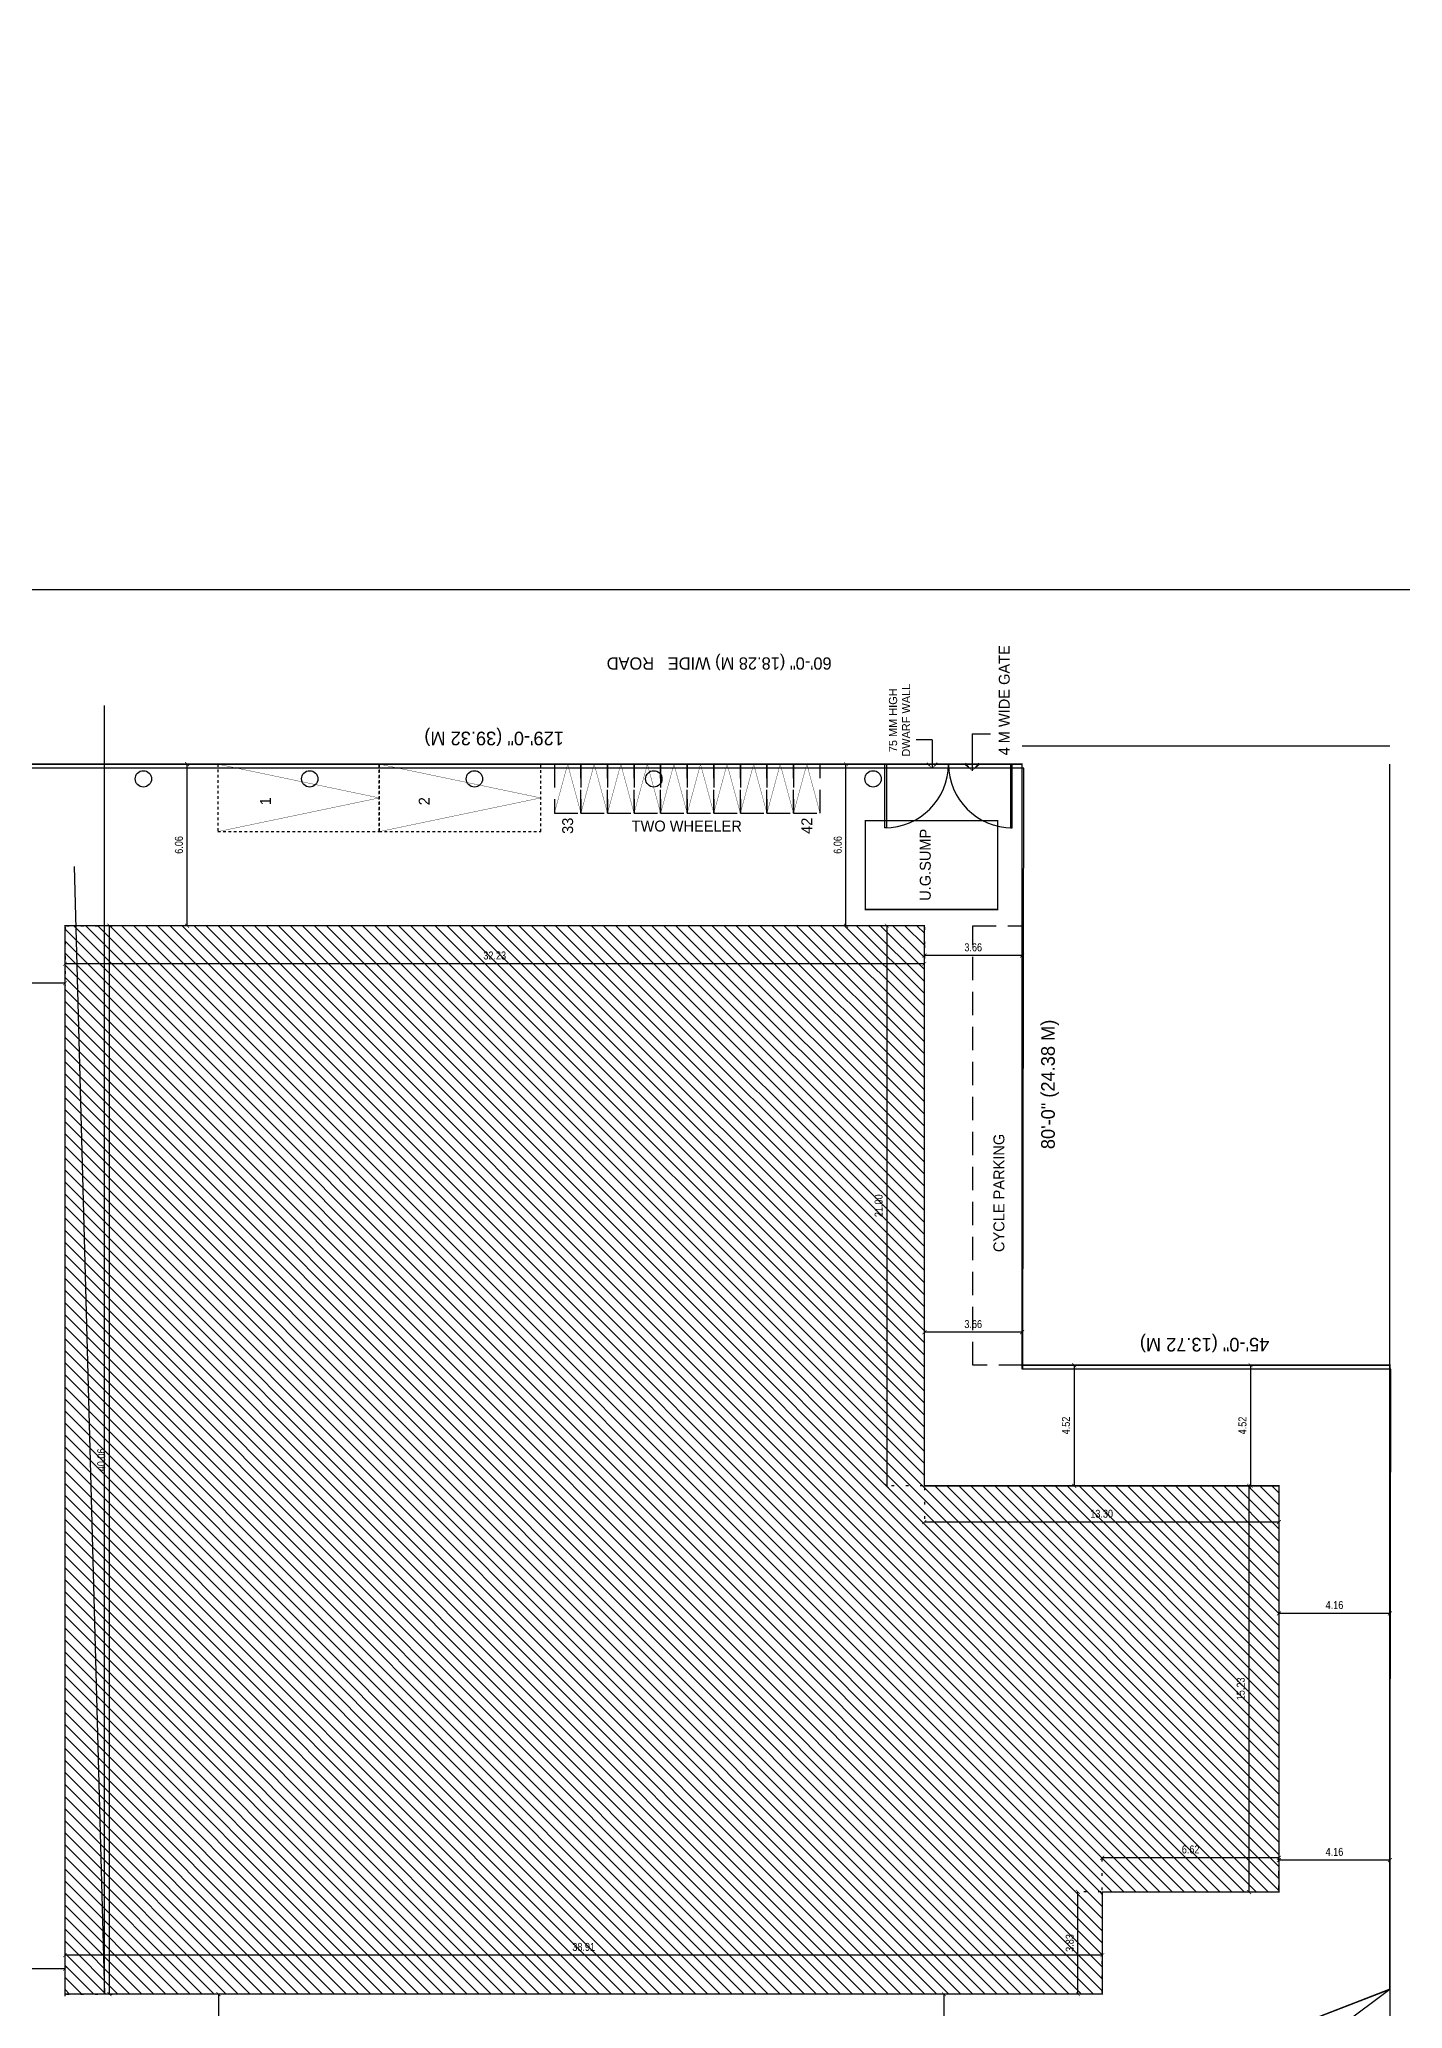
# Model space of a CAD drawing. Header units: metres. Extents: x 1422408 to 2267498, y 3894 to 80428.
# Drawn here: x 2266906.2 to 2266957.3, y 4147.6 to 4221.5 of the extents above; entities that cross this region are included whole.
import ezdxf

# ---------------------------------------------------------------- set-up
doc = ezdxf.new("R2010")
doc.units = ezdxf.units.M
doc.header["$LTSCALE"] = 3.5
doc.header["$MEASUREMENT"] = 0
for name, pattern in [('DASHED2', [0.375, 0.25, -0.125]), ('DOT2', [0.125, 0, -0.125]), ('HIDDEN', [0.375, 0.25, -0.125])]:
    doc.linetypes.add(name, pattern=pattern)
doc.layers.get('0').update_dxf_attribs({"linetype": 'CONTINUOUS'})
doc.layers.get('DEFPOINTS').update_dxf_attribs({"linetype": 'CONTINUOUS'})
for name, color, linetype in [('A-DIM-ED', 30, 'CONTINUOUS'), ('CAR', 8, 'DASHED2'), ('DIM', 41, 'CONTINUOUS'), ('ED', 30, 'CONTINUOUS'), ('FURN', 35, 'CONTINUOUS'), ('FURNITURE', 7, 'CONTINUOUS'), ('HAT', 15, 'CONTINUOUS'), ('ID', 3, 'CONTINUOUS'), ('ROAD', 83, 'CONTINUOUS'), ('ROOM TEXT SCH', 7, 'CONTINUOUS'), ('TEXT', 4, 'CONTINUOUS'), ('TITLE', 7, 'CONTINUOUS'), ('WALL', 125, 'CONTINUOUS')]:
    doc.layers.add(name, color=color, linetype=linetype)
doc.styles.add('ID', font='GOTHIC.TTF', dxfattribs={"width": 0.85})
doc.styles.add('UATEXT', font='GOTHIC.TTF')
doc.styles.add('USA TEXT', font='GOTHIC.TTF')
doc.dimstyles.new('1-100-ED', dxfattribs={"dimtxt": 350, "dimasz": 100, "dimexe": 0.18, "dimexo": 0.0625, "dimgap": 25, "dimtad": 1, "dimdec": 0, "dimzin": 0, "dimdsep": 46, "dimtxsty": 'USA TEXT', "dimblk": 'ARCHTICK', "dimcen": 0.1, "dimclrd": 252, "dimclre": 9, "dimclrt": 3, "dimadec": 0, "dimazin": 0, "dimtfac": 1, "dimtdec": 0, "dimtofl": 0, "dimtmove": 2, "dimatfit": 3, "dimldrblk": 'ARCHTICK', "dimfxl": 0.18, "dimtolj": 1, "dimtzin": 0, "dimarcsym": 0})
doc.dimstyles.new('1-100-ID', dxfattribs={"dimtxt": 0.3, "dimasz": 0.15, "dimexe": 0.1, "dimexo": 0.06, "dimgap": 0.15, "dimtad": 1, "dimzin": 3, "dimdsep": 46, "dimtxsty": 'ID', "dimblk": 'ARCHTICK', "dimcen": 0, "dimclrd": 252, "dimclre": 252, "dimclrt": 3, "dimadec": 0, "dimazin": 0, "dimtfac": 1, "dimtix": 1, "dimtmove": 2, "dimatfit": 3, "dimldrblk": 'OPEN90', "dimfxl": 0, "dimtolj": 1, "dimtzin": 0, "dimarcsym": 0})

# ---------------------------------------------------------------- blocks, each defined once
blk = doc.blocks.new('_ArchTick')
at = {"color": 0, "linetype": 'ByBlock', "const_width": 0.15}
blk.add_lwpolyline([(-0.5, -0.5), (0.5, 0.5)], dxfattribs=at)
blk = doc.blocks.new('*D474')
at = {"layer": 'DEFPOINTS', "color": 0, "ltscale": 6, "transparency": 16777216}
for p in [(2266942.813, 4148.187), (2266940.127, 4143.152), (2266942.213, 4143.152)]:
    blk.add_point(p, dxfattribs=at)
at = {"layer": 'ID', "color": 252, "linetype": 'DOT2', "lineweight": -2, "ltscale": 6, "transparency": 16777216}
for p, q in [((2266942.753, 4148.187), (2266940.027, 4148.187)), ((2266942.153, 4143.152), (2266940.027, 4143.152))]:
    blk.add_line(p, q, dxfattribs=at)
at = {"layer": 'ID', "color": 252, "lineweight": -2, "ltscale": 6, "transparency": 16777216}
blk.add_line((2266940.127, 4148.187), (2266940.127, 4143.152), dxfattribs=at)
at = {"layer": 'ID', "color": 252, "lineweight": -2, "ltscale": 6, "transparency": 16777216, "xscale": 0.15, "yscale": 0.15, "zscale": 0.15}
for p, rotation in [((2266940.127, 4148.187), 90), ((2266940.127, 4143.152), 270)]:
    blk.add_blockref('_ArchTick', p, dxfattribs=dict(at, rotation=rotation))
at = {"layer": 'ID', "color": 3, "ltscale": 6, "transparency": 16777216, "insert": (2266939.819, 4145.669), "char_height": 0.3, "attachment_point": 5, "rotation": 90, "style": 'ID'}
blk.add_mtext('\\A1;5.03', dxfattribs=at)
blk = doc.blocks.new('_Open90')
at = {"color": 0, "linetype": 'ByBlock', "lineweight": -2}
for p, q in [((0, 0), (-1, 0)), ((-0.5, 0.5), (0, 0)), ((0, 0), (-0.5, -0.5))]:
    blk.add_line(p, q, dxfattribs=at)
blk = doc.blocks.new('*D571')
at = {"layer": 'DEFPOINTS', "color": 0, "ltscale": 6, "transparency": 16777216}
for p in [(2266914.996, 4148.187), (2266912.91, 4143.152), (2266914.996, 4143.152)]:
    blk.add_point(p, dxfattribs=at)
at = {"layer": 'ID', "color": 252, "linetype": 'DOT2', "lineweight": -2, "ltscale": 6, "transparency": 16777216}
for p, q in [((2266914.936, 4148.187), (2266912.81, 4148.187)), ((2266914.936, 4143.152), (2266912.81, 4143.152))]:
    blk.add_line(p, q, dxfattribs=at)
at = {"layer": 'ID', "color": 252, "lineweight": -2, "ltscale": 6, "transparency": 16777216}
blk.add_line((2266912.91, 4148.187), (2266912.91, 4143.152), dxfattribs=at)
at = {"layer": 'ID', "color": 252, "lineweight": -2, "ltscale": 6, "transparency": 16777216, "xscale": 0.15, "yscale": 0.15, "zscale": 0.15}
for p, rotation in [((2266912.91, 4148.187), 90), ((2266912.91, 4143.152), 270)]:
    blk.add_blockref('_ArchTick', p, dxfattribs=dict(at, rotation=rotation))
at = {"layer": 'ID', "color": 3, "ltscale": 6, "transparency": 16777216, "insert": (2266912.603, 4145.669), "char_height": 0.3, "attachment_point": 5, "rotation": 90, "style": 'ID'}
blk.add_mtext('\\A1;5.03', dxfattribs=at)
blk = doc.blocks.new('*D572')
at = {"layer": 'DEFPOINTS', "color": 0, "ltscale": 6, "transparency": 16777216}
for p in [(2266873.496, 4149.134), (2266907.161, 4148.048), (2266873.496, 4144.473)]:
    blk.add_point(p, dxfattribs=at)
at = {"layer": 'ID', "color": 252, "linetype": 'DOT2', "lineweight": -2, "ltscale": 6, "transparency": 16777216}
for p, q in [((2266873.496, 4144.533), (2266873.496, 4149.234)), ((2266907.161, 4148.108), (2266907.161, 4149.234))]:
    blk.add_line(p, q, dxfattribs=at)
at = {"layer": 'ID', "color": 252, "lineweight": -2, "ltscale": 6, "transparency": 16777216}
blk.add_line((2266907.161, 4149.134), (2266873.496, 4149.134), dxfattribs=at)
at = {"layer": 'ID', "color": 252, "lineweight": -2, "ltscale": 6, "transparency": 16777216, "xscale": 0.15, "yscale": 0.15, "zscale": 0.15, "rotation": 180}
blk.add_blockref('_ArchTick', (2266873.496, 4149.134), dxfattribs=at)
at = {"layer": 'ID', "color": 252, "lineweight": -2, "ltscale": 6, "transparency": 16777216, "xscale": 0.15, "yscale": 0.15, "zscale": 0.15}
blk.add_blockref('_ArchTick', (2266907.161, 4149.134), dxfattribs=at)
at = {"layer": 'ID', "color": 3, "ltscale": 6, "transparency": 16777216, "insert": (2266890.329, 4149.441), "char_height": 0.3, "attachment_point": 5, "style": 'ID'}
blk.add_mtext('\\A1;33.66', dxfattribs=at)
blk = doc.blocks.new('*D573')
at = {"layer": 'DEFPOINTS', "color": 0, "transparency": 16777216}
for p in [(2266873.496, 4187.135), (2266907.161, 4187.135), (2266873.496, 4186.087)]:
    blk.add_point(p, dxfattribs=at)
at = {"layer": 'ED', "color": 252, "linetype": 'DOT2', "lineweight": -2, "transparency": 16777216}
for p, q in [((2266873.496, 4187.075), (2266873.496, 4185.987)), ((2266907.161, 4187.075), (2266907.161, 4185.987))]:
    blk.add_line(p, q, dxfattribs=at)
at = {"layer": 'ED', "color": 252, "lineweight": -2, "transparency": 16777216}
blk.add_line((2266907.161, 4186.087), (2266873.496, 4186.087), dxfattribs=at)
at = {"layer": 'ED', "color": 252, "lineweight": -2, "transparency": 16777216, "xscale": 0.15, "yscale": 0.15, "zscale": 0.15, "rotation": 180}
blk.add_blockref('_ArchTick', (2266873.496, 4186.087), dxfattribs=at)
at = {"layer": 'ED', "color": 252, "lineweight": -2, "transparency": 16777216, "xscale": 0.15, "yscale": 0.15, "zscale": 0.15}
blk.add_blockref('_ArchTick', (2266907.161, 4186.087), dxfattribs=at)
at = {"layer": 'ED', "color": 3, "transparency": 16777216, "insert": (2266890.329, 4186.395), "char_height": 0.3, "attachment_point": 5, "style": 'ID'}
blk.add_mtext('\\A1;33.66', dxfattribs=at)
blk = doc.blocks.new('*D574')
at = {"layer": 'DEFPOINTS', "color": 0, "transparency": 16777216}
for p in [(2266911.739, 4194.298), (2266912.889, 4194.298), (2266912.889, 4188.242)]:
    blk.add_point(p, dxfattribs=at)
at = {"layer": 'ED', "color": 252, "linetype": 'DOT2', "lineweight": -2, "transparency": 16777216}
for p, q in [((2266912.829, 4194.298), (2266911.639, 4194.298)), ((2266912.829, 4188.242), (2266911.639, 4188.242))]:
    blk.add_line(p, q, dxfattribs=at)
at = {"layer": 'ED', "color": 252, "lineweight": -2, "transparency": 16777216}
blk.add_line((2266911.739, 4188.242), (2266911.739, 4194.298), dxfattribs=at)
at = {"layer": 'ED', "color": 252, "lineweight": -2, "transparency": 16777216, "xscale": 0.15, "yscale": 0.15, "zscale": 0.15}
for p, rotation in [((2266911.739, 4194.298), 90), ((2266911.739, 4188.242), 270)]:
    blk.add_blockref('_ArchTick', p, dxfattribs=dict(at, rotation=rotation))
at = {"layer": 'ED', "color": 3, "transparency": 16777216, "insert": (2266911.432, 4191.27), "char_height": 0.3, "attachment_point": 5, "rotation": 90, "style": 'ID'}
blk.add_mtext('\\A1;6.06', dxfattribs=at)
blk = doc.blocks.new('*D575')
at = {"layer": 'DEFPOINTS', "color": 0, "transparency": 16777216}
for p in [(2266936.452, 4194.298), (2266937.359, 4194.298), (2266937.359, 4188.242)]:
    blk.add_point(p, dxfattribs=at)
at = {"layer": 'ED', "color": 252, "linetype": 'DOT2', "lineweight": -2, "transparency": 16777216}
for p, q in [((2266937.299, 4194.298), (2266936.352, 4194.298)), ((2266937.299, 4188.242), (2266936.352, 4188.242))]:
    blk.add_line(p, q, dxfattribs=at)
at = {"layer": 'ED', "color": 252, "lineweight": -2, "transparency": 16777216}
blk.add_line((2266936.452, 4188.242), (2266936.452, 4194.298), dxfattribs=at)
at = {"layer": 'ED', "color": 252, "lineweight": -2, "transparency": 16777216, "xscale": 0.15, "yscale": 0.15, "zscale": 0.15}
for p, rotation in [((2266936.452, 4194.298), 90), ((2266936.452, 4188.242), 270)]:
    blk.add_blockref('_ArchTick', p, dxfattribs=dict(at, rotation=rotation))
at = {"layer": 'ED', "color": 3, "transparency": 16777216, "insert": (2266936.144, 4191.27), "char_height": 0.3, "attachment_point": 5, "rotation": 90, "style": 'ID'}
blk.add_mtext('\\A1;6.06', dxfattribs=at)
blk = doc.blocks.new('*D576')
at = {"layer": 'DEFPOINTS', "color": 0, "transparency": 16777216}
for p in [(2266943.056, 4173.712), (2266939.391, 4172.997), (2266939.391, 4171.712)]:
    blk.add_point(p, dxfattribs=at)
at = {"layer": 'ED', "color": 252, "linetype": 'DOT2', "lineweight": -2, "transparency": 16777216}
for p, q in [((2266943.056, 4173.652), (2266943.056, 4172.897)), ((2266939.391, 4171.772), (2266939.391, 4173.097))]:
    blk.add_line(p, q, dxfattribs=at)
at = {"layer": 'ED', "color": 252, "lineweight": -2, "transparency": 16777216}
blk.add_line((2266943.056, 4172.997), (2266939.391, 4172.997), dxfattribs=at)
at = {"layer": 'ED', "color": 252, "lineweight": -2, "transparency": 16777216, "xscale": 0.15, "yscale": 0.15, "zscale": 0.15, "rotation": 180}
blk.add_blockref('_ArchTick', (2266939.391, 4172.997), dxfattribs=at)
at = {"layer": 'ED', "color": 252, "lineweight": -2, "transparency": 16777216, "xscale": 0.15, "yscale": 0.15, "zscale": 0.15}
blk.add_blockref('_ArchTick', (2266943.056, 4172.997), dxfattribs=at)
at = {"layer": 'ED', "color": 3, "transparency": 16777216, "insert": (2266941.224, 4173.304), "char_height": 0.3, "attachment_point": 5, "style": 'ID'}
blk.add_mtext('\\A1;3.66', dxfattribs=at)
blk = doc.blocks.new('*D577')
at = {"layer": 'DEFPOINTS', "color": 0, "transparency": 16777216}
for p in [(2266939.391, 4187.569), (2266939.391, 4187.122), (2266943.056, 4187.569)]:
    blk.add_point(p, dxfattribs=at)
at = {"layer": 'ED', "color": 252, "linetype": 'DOT2', "lineweight": -2, "transparency": 16777216}
for p, q in [((2266939.391, 4187.509), (2266939.391, 4187.022)), ((2266943.056, 4187.509), (2266943.056, 4187.022))]:
    blk.add_line(p, q, dxfattribs=at)
at = {"layer": 'ED', "color": 252, "lineweight": -2, "transparency": 16777216}
blk.add_line((2266943.056, 4187.122), (2266939.391, 4187.122), dxfattribs=at)
at = {"layer": 'ED', "color": 252, "lineweight": -2, "transparency": 16777216, "xscale": 0.15, "yscale": 0.15, "zscale": 0.15, "rotation": 180}
blk.add_blockref('_ArchTick', (2266939.391, 4187.122), dxfattribs=at)
at = {"layer": 'ED', "color": 252, "lineweight": -2, "transparency": 16777216, "xscale": 0.15, "yscale": 0.15, "zscale": 0.15}
blk.add_blockref('_ArchTick', (2266943.056, 4187.122), dxfattribs=at)
at = {"layer": 'ED', "color": 3, "transparency": 16777216, "insert": (2266941.224, 4187.43), "char_height": 0.3, "attachment_point": 5, "style": 'ID'}
blk.add_mtext('\\A1;3.66', dxfattribs=at)
blk = doc.blocks.new('*D578')
at = {"layer": 'DEFPOINTS', "color": 0, "transparency": 16777216}
for p in [(2266944.323, 4171.765), (2266944.323, 4167.242), (2266945.013, 4167.242)]:
    blk.add_point(p, dxfattribs=at)
at = {"layer": 'ED', "color": 252, "linetype": 'DOT2', "lineweight": -2, "transparency": 16777216}
for p, q in [((2266944.383, 4171.765), (2266945.113, 4171.765)), ((2266944.383, 4167.242), (2266945.113, 4167.242))]:
    blk.add_line(p, q, dxfattribs=at)
at = {"layer": 'ED', "color": 252, "lineweight": -2, "transparency": 16777216}
blk.add_line((2266945.013, 4171.765), (2266945.013, 4167.242), dxfattribs=at)
at = {"layer": 'ED', "color": 252, "lineweight": -2, "transparency": 16777216, "xscale": 0.15, "yscale": 0.15, "zscale": 0.15}
for p, rotation in [((2266945.013, 4171.765), 90), ((2266945.013, 4167.242), 270)]:
    blk.add_blockref('_ArchTick', p, dxfattribs=dict(at, rotation=rotation))
at = {"layer": 'ED', "color": 3, "transparency": 16777216, "insert": (2266944.705, 4169.503), "char_height": 0.3, "attachment_point": 5, "rotation": 90, "style": 'ID'}
blk.add_mtext('\\A1;4.52', dxfattribs=at)
blk = doc.blocks.new('*D579')
at = {"layer": 'DEFPOINTS', "color": 0, "transparency": 16777216}
for p in [(2266951.632, 4171.765), (2266952.691, 4171.765), (2266952.691, 4167.242)]:
    blk.add_point(p, dxfattribs=at)
at = {"layer": 'ED', "color": 252, "linetype": 'DOT2', "lineweight": -2, "transparency": 16777216}
for p, q in [((2266952.631, 4171.765), (2266951.532, 4171.765)), ((2266952.631, 4167.242), (2266951.532, 4167.242))]:
    blk.add_line(p, q, dxfattribs=at)
at = {"layer": 'ED', "color": 252, "lineweight": -2, "transparency": 16777216}
blk.add_line((2266951.632, 4167.242), (2266951.632, 4171.765), dxfattribs=at)
at = {"layer": 'ED', "color": 252, "lineweight": -2, "transparency": 16777216, "xscale": 0.15, "yscale": 0.15, "zscale": 0.15}
for p, rotation in [((2266951.632, 4171.765), 90), ((2266951.632, 4167.242), 270)]:
    blk.add_blockref('_ArchTick', p, dxfattribs=dict(at, rotation=rotation))
at = {"layer": 'ED', "color": 3, "transparency": 16777216, "insert": (2266951.324, 4169.503), "char_height": 0.3, "attachment_point": 5, "rotation": 90, "style": 'ID'}
blk.add_mtext('\\A1;4.52', dxfattribs=at)
blk = doc.blocks.new('*D580')
at = {"layer": 'DEFPOINTS', "color": 0, "transparency": 16777216}
for p in [(2266952.691, 4153.21), (2266952.691, 4152.098), (2266956.856, 4152.098)]:
    blk.add_point(p, dxfattribs=at)
at = {"layer": 'ED', "color": 252, "linetype": 'DOT2', "lineweight": -2, "transparency": 16777216}
for p, q in [((2266952.691, 4152.158), (2266952.691, 4153.31)), ((2266956.856, 4152.158), (2266956.856, 4153.31))]:
    blk.add_line(p, q, dxfattribs=at)
at = {"layer": 'ED', "color": 252, "lineweight": -2, "transparency": 16777216}
blk.add_line((2266956.856, 4153.21), (2266952.691, 4153.21), dxfattribs=at)
at = {"layer": 'ED', "color": 252, "lineweight": -2, "transparency": 16777216, "xscale": 0.15, "yscale": 0.15, "zscale": 0.15, "rotation": 180}
blk.add_blockref('_ArchTick', (2266952.691, 4153.21), dxfattribs=at)
at = {"layer": 'ED', "color": 252, "lineweight": -2, "transparency": 16777216, "xscale": 0.15, "yscale": 0.15, "zscale": 0.15}
blk.add_blockref('_ArchTick', (2266956.856, 4153.21), dxfattribs=at)
at = {"layer": 'ED', "color": 3, "transparency": 16777216, "insert": (2266954.774, 4153.517), "char_height": 0.3, "attachment_point": 5, "style": 'ID'}
blk.add_mtext('\\A1;4.16', dxfattribs=at)
blk = doc.blocks.new('*D581')
at = {"layer": 'DEFPOINTS', "color": 0, "transparency": 16777216}
for p in [(2266952.691, 4162.895), (2266956.856, 4162.895), (2266952.691, 4162.461)]:
    blk.add_point(p, dxfattribs=at)
at = {"layer": 'ED', "color": 252, "linetype": 'DOT2', "lineweight": -2, "transparency": 16777216}
for p, q in [((2266952.691, 4162.835), (2266952.691, 4162.361)), ((2266956.856, 4162.835), (2266956.856, 4162.361))]:
    blk.add_line(p, q, dxfattribs=at)
at = {"layer": 'ED', "color": 252, "lineweight": -2, "transparency": 16777216}
blk.add_line((2266956.856, 4162.461), (2266952.691, 4162.461), dxfattribs=at)
at = {"layer": 'ED', "color": 252, "lineweight": -2, "transparency": 16777216, "xscale": 0.15, "yscale": 0.15, "zscale": 0.15, "rotation": 180}
blk.add_blockref('_ArchTick', (2266952.691, 4162.461), dxfattribs=at)
at = {"layer": 'ED', "color": 252, "lineweight": -2, "transparency": 16777216, "xscale": 0.15, "yscale": 0.15, "zscale": 0.15}
blk.add_blockref('_ArchTick', (2266956.856, 4162.461), dxfattribs=at)
at = {"layer": 'ED', "color": 3, "transparency": 16777216, "insert": (2266954.774, 4162.769), "char_height": 0.3, "attachment_point": 5, "style": 'ID'}
blk.add_mtext('\\A1;4.16', dxfattribs=at)
blk = doc.blocks.new('*D582')
at = {"layer": 'DEFPOINTS', "color": 0, "transparency": 16777216}
for p in [(2266907.161, 4188.242), (2266939.391, 4188.242), (2266907.161, 4186.815)]:
    blk.add_point(p, dxfattribs=at)
at = {"layer": 'ED', "color": 252, "linetype": 'DOT2', "lineweight": -2, "transparency": 16777216}
for p, q in [((2266907.161, 4188.182), (2266907.161, 4186.715)), ((2266939.391, 4188.182), (2266939.391, 4186.715))]:
    blk.add_line(p, q, dxfattribs=at)
at = {"layer": 'ED', "color": 252, "lineweight": -2, "transparency": 16777216}
blk.add_line((2266939.391, 4186.815), (2266907.161, 4186.815), dxfattribs=at)
at = {"layer": 'ED', "color": 252, "lineweight": -2, "transparency": 16777216, "xscale": 0.15, "yscale": 0.15, "zscale": 0.15, "rotation": 180}
blk.add_blockref('_ArchTick', (2266907.161, 4186.815), dxfattribs=at)
at = {"layer": 'ED', "color": 252, "lineweight": -2, "transparency": 16777216, "xscale": 0.15, "yscale": 0.15, "zscale": 0.15}
blk.add_blockref('_ArchTick', (2266939.391, 4186.815), dxfattribs=at)
at = {"layer": 'ED', "color": 3, "transparency": 16777216, "insert": (2266923.276, 4187.123), "char_height": 0.3, "attachment_point": 5, "style": 'ID'}
blk.add_mtext('\\A1;32.23', dxfattribs=at)
blk = doc.blocks.new('*D583')
at = {"layer": 'DEFPOINTS', "color": 0, "transparency": 16777216}
for p in [(2266939.391, 4188.242), (2266937.985, 4167.242), (2266939.391, 4167.242)]:
    blk.add_point(p, dxfattribs=at)
at = {"layer": 'ED', "color": 252, "linetype": 'DOT2', "lineweight": -2, "transparency": 16777216}
for p, q in [((2266939.331, 4188.242), (2266937.885, 4188.242)), ((2266939.331, 4167.242), (2266937.885, 4167.242))]:
    blk.add_line(p, q, dxfattribs=at)
at = {"layer": 'ED', "color": 252, "lineweight": -2, "transparency": 16777216}
blk.add_line((2266937.985, 4188.242), (2266937.985, 4167.242), dxfattribs=at)
at = {"layer": 'ED', "color": 252, "lineweight": -2, "transparency": 16777216, "xscale": 0.15, "yscale": 0.15, "zscale": 0.15}
for p, rotation in [((2266937.985, 4188.242), 90), ((2266937.985, 4167.242), 270)]:
    blk.add_blockref('_ArchTick', p, dxfattribs=dict(at, rotation=rotation))
at = {"layer": 'ED', "color": 3, "transparency": 16777216, "insert": (2266937.677, 4177.742), "char_height": 0.3, "attachment_point": 5, "rotation": 90, "style": 'ID'}
blk.add_mtext('\\A1;21.00', dxfattribs=at)
blk = doc.blocks.new('*D584')
at = {"layer": 'DEFPOINTS', "color": 0, "transparency": 16777216}
for p in [(2266939.391, 4167.242), (2266952.691, 4167.242), (2266939.391, 4165.885)]:
    blk.add_point(p, dxfattribs=at)
at = {"layer": 'ED', "color": 252, "linetype": 'DOT2', "lineweight": -2, "transparency": 16777216}
for p, q in [((2266939.391, 4167.182), (2266939.391, 4165.785)), ((2266952.691, 4167.182), (2266952.691, 4165.785))]:
    blk.add_line(p, q, dxfattribs=at)
at = {"layer": 'ED', "color": 252, "lineweight": -2, "transparency": 16777216}
blk.add_line((2266952.691, 4165.885), (2266939.391, 4165.885), dxfattribs=at)
at = {"layer": 'ED', "color": 252, "lineweight": -2, "transparency": 16777216, "xscale": 0.15, "yscale": 0.15, "zscale": 0.15, "rotation": 180}
blk.add_blockref('_ArchTick', (2266939.391, 4165.885), dxfattribs=at)
at = {"layer": 'ED', "color": 252, "lineweight": -2, "transparency": 16777216, "xscale": 0.15, "yscale": 0.15, "zscale": 0.15}
blk.add_blockref('_ArchTick', (2266952.691, 4165.885), dxfattribs=at)
at = {"layer": 'ED', "color": 3, "transparency": 16777216, "insert": (2266946.041, 4166.193), "char_height": 0.3, "attachment_point": 5, "style": 'ID'}
blk.add_mtext('\\A1;13.30', dxfattribs=at)
blk = doc.blocks.new('*D585')
at = {"layer": 'DEFPOINTS', "color": 0, "transparency": 16777216}
for p in [(2266952.691, 4167.242), (2266951.568, 4152.012), (2266952.691, 4152.012)]:
    blk.add_point(p, dxfattribs=at)
at = {"layer": 'ED', "color": 252, "linetype": 'DOT2', "lineweight": -2, "transparency": 16777216}
for p, q in [((2266952.631, 4167.242), (2266951.468, 4167.242)), ((2266952.631, 4152.012), (2266951.468, 4152.012))]:
    blk.add_line(p, q, dxfattribs=at)
at = {"layer": 'ED', "color": 252, "lineweight": -2, "transparency": 16777216}
blk.add_line((2266951.568, 4167.242), (2266951.568, 4152.012), dxfattribs=at)
at = {"layer": 'ED', "color": 252, "lineweight": -2, "transparency": 16777216, "xscale": 0.15, "yscale": 0.15, "zscale": 0.15}
for p, rotation in [((2266951.568, 4167.242), 90), ((2266951.568, 4152.012), 270)]:
    blk.add_blockref('_ArchTick', p, dxfattribs=dict(at, rotation=rotation))
at = {"layer": 'ED', "color": 3, "transparency": 16777216, "insert": (2266951.26, 4159.627), "char_height": 0.3, "attachment_point": 5, "rotation": 90, "style": 'ID'}
blk.add_mtext('\\A1;15.23', dxfattribs=at)
blk = doc.blocks.new('*D586')
at = {"layer": 'DEFPOINTS', "color": 0, "transparency": 16777216}
for p in [(2266946.067, 4153.299), (2266946.067, 4152.017), (2266952.691, 4152.012)]:
    blk.add_point(p, dxfattribs=at)
at = {"layer": 'ED', "color": 252, "linetype": 'DOT2', "lineweight": -2, "transparency": 16777216}
for p, q in [((2266946.067, 4152.077), (2266946.067, 4153.399)), ((2266952.691, 4152.072), (2266952.691, 4153.399))]:
    blk.add_line(p, q, dxfattribs=at)
at = {"layer": 'ED', "color": 252, "lineweight": -2, "transparency": 16777216}
blk.add_line((2266952.691, 4153.299), (2266946.067, 4153.299), dxfattribs=at)
at = {"layer": 'ED', "color": 252, "lineweight": -2, "transparency": 16777216, "xscale": 0.15, "yscale": 0.15, "zscale": 0.15, "rotation": 180}
blk.add_blockref('_ArchTick', (2266946.067, 4153.299), dxfattribs=at)
at = {"layer": 'ED', "color": 252, "lineweight": -2, "transparency": 16777216, "xscale": 0.15, "yscale": 0.15, "zscale": 0.15}
blk.add_blockref('_ArchTick', (2266952.691, 4153.299), dxfattribs=at)
at = {"layer": 'ED', "color": 3, "transparency": 16777216, "insert": (2266949.379, 4153.607), "char_height": 0.3, "attachment_point": 5, "style": 'ID'}
blk.add_mtext('\\A1;6.62', dxfattribs=at)
blk = doc.blocks.new('*D587')
at = {"layer": 'DEFPOINTS', "color": 0, "transparency": 16777216}
for p in [(2266945.153, 4152.017), (2266946.067, 4152.017), (2266946.067, 4148.187)]:
    blk.add_point(p, dxfattribs=at)
at = {"layer": 'ED', "color": 252, "linetype": 'DOT2', "lineweight": -2, "transparency": 16777216}
for p, q in [((2266946.007, 4152.017), (2266945.053, 4152.017)), ((2266946.007, 4148.187), (2266945.053, 4148.187))]:
    blk.add_line(p, q, dxfattribs=at)
at = {"layer": 'ED', "color": 252, "lineweight": -2, "transparency": 16777216}
blk.add_line((2266945.153, 4148.187), (2266945.153, 4152.017), dxfattribs=at)
at = {"layer": 'ED', "color": 252, "lineweight": -2, "transparency": 16777216, "xscale": 0.15, "yscale": 0.15, "zscale": 0.15}
for p, rotation in [((2266945.153, 4152.017), 90), ((2266945.153, 4148.187), 270)]:
    blk.add_blockref('_ArchTick', p, dxfattribs=dict(at, rotation=rotation))
at = {"layer": 'ED', "color": 3, "transparency": 16777216, "insert": (2266944.845, 4150.102), "char_height": 0.3, "attachment_point": 5, "rotation": 90, "style": 'ID'}
blk.add_mtext('\\A1;3.83', dxfattribs=at)
blk = doc.blocks.new('*D588')
at = {"layer": 'DEFPOINTS', "color": 0, "transparency": 16777216}
for p in [(2266907.161, 4149.645), (2266907.161, 4148.187), (2266946.067, 4148.187)]:
    blk.add_point(p, dxfattribs=at)
at = {"layer": 'ED', "color": 252, "linetype": 'DOT2', "lineweight": -2, "transparency": 16777216}
for p, q in [((2266907.161, 4148.247), (2266907.161, 4149.745)), ((2266946.067, 4148.247), (2266946.067, 4149.745))]:
    blk.add_line(p, q, dxfattribs=at)
at = {"layer": 'ED', "color": 252, "lineweight": -2, "transparency": 16777216}
blk.add_line((2266946.067, 4149.645), (2266907.161, 4149.645), dxfattribs=at)
at = {"layer": 'ED', "color": 252, "lineweight": -2, "transparency": 16777216, "xscale": 0.15, "yscale": 0.15, "zscale": 0.15, "rotation": 180}
blk.add_blockref('_ArchTick', (2266907.161, 4149.645), dxfattribs=at)
at = {"layer": 'ED', "color": 252, "lineweight": -2, "transparency": 16777216, "xscale": 0.15, "yscale": 0.15, "zscale": 0.15}
blk.add_blockref('_ArchTick', (2266946.067, 4149.645), dxfattribs=at)
at = {"layer": 'ED', "color": 3, "transparency": 16777216, "insert": (2266926.614, 4149.952), "char_height": 0.3, "attachment_point": 5, "style": 'ID'}
blk.add_mtext('\\A1;38.91', dxfattribs=at)
blk = doc.blocks.new('*D589')
at = {"layer": 'DEFPOINTS', "color": 0, "transparency": 16777216}
for p in [(2266907.161, 4188.242), (2266908.826, 4188.242), (2266907.161, 4148.187)]:
    blk.add_point(p, dxfattribs=at)
at = {"layer": 'ED', "color": 252, "linetype": 'DOT2', "lineweight": -2, "transparency": 16777216}
for p, q in [((2266907.221, 4188.242), (2266908.926, 4188.242)), ((2266907.221, 4148.187), (2266908.926, 4148.187))]:
    blk.add_line(p, q, dxfattribs=at)
at = {"layer": 'ED', "color": 252, "lineweight": -2, "transparency": 16777216}
blk.add_line((2266908.826, 4148.187), (2266908.826, 4188.242), dxfattribs=at)
at = {"layer": 'ED', "color": 252, "lineweight": -2, "transparency": 16777216, "xscale": 0.15, "yscale": 0.15, "zscale": 0.15}
for p, rotation in [((2266908.826, 4188.242), 90), ((2266908.826, 4148.187), 270)]:
    blk.add_blockref('_ArchTick', p, dxfattribs=dict(at, rotation=rotation))
at = {"layer": 'ED', "color": 3, "transparency": 16777216, "insert": (2266908.519, 4168.214), "char_height": 0.3, "attachment_point": 5, "rotation": 90, "style": 'ID'}
blk.add_mtext('\\A1;40.06', dxfattribs=at)
blk = doc.blocks.new('CAR1')
at = {"layer": 'CAR', "ltscale": 3, "const_width": 0.5}
blk.add_lwpolyline([(-49.5, -198), (0, 39), (49.5, -198)], dxfattribs=at)
at = {"layer": 'CAR', "ltscale": 3}
blk.add_lwpolyline([(-49.5, -198), (49.5, -198), (49.5, 39), (-49.5, 39)], close=True, dxfattribs=at)
blk = doc.blocks.new('ARROW2')
at = {"layer": 'FURN'}
for points in [[(0, 0, 0, 1.41, 0), (-4, 4, 1.41, 1.41, 0)], [(0, 0, 0, 1.41, 0), (4, 4, 1.41, 1.41, 0)]]:
    blk.add_lwpolyline(points, format="xyseb", dxfattribs=at)

msp = doc.modelspace()

# ---------------------------------------------------------------- hatches: boundary and pattern name
at = {"layer": 'HAT'}
h = msp.add_hatch(dxfattribs=at)
h.set_pattern_fill('ANSI31', color=256, scale=2.555556, angle=90, style=0)
h.set_pattern_definition([(135, (2249766.87495, -52177.90454), (-0.2258813329, -0.2258813329), [])])
edge = h.paths.add_edge_path()
edge.add_line((2266945.46694, 4152.01672), (2266952.69102, 4152.01172))
edge.add_line((2266952.69102, 4152.01172), (2266952.69102, 4167.24168))
edge.add_line((2266952.69102, 4167.24168), (2266939.39102, 4167.24168))
edge.add_line((2266939.39102, 4167.24168), (2266939.39102, 4188.24172))
edge.add_line((2266939.39102, 4188.24172), (2266907.16102, 4188.24172))
edge.add_line((2266907.16102, 4188.24172), (2266907.16102, 4148.1867))
edge.add_line((2266907.16102, 4148.1867), (2266946.06675, 4148.1867))
edge.add_line((2266946.06675, 4148.1867), (2266946.06693, 4152.01672))

# ---------------------------------------------------------------- linework, layer by layer
at = {"layer": 'A-DIM-ED', "color": 5}
msp.add_lwpolyline([(2266922.98008, 4194.145), (2266873.60897, 4194.145), (2266876.55335, 4143.08845), (2266945.8771, 4140.16574), (2266956.85602, 4148.36505), (2266956.88244, 4171.6117), (2266943.08244, 4171.6117), (2266943.11786, 4194.145), (2266941.27786, 4194.145)], close=True, dxfattribs=at)
at = {"layer": 'A-DIM-ED'}
msp.add_lwpolyline([(2266873.72602, 4194.14505), (2266875.02068, 4143.01579), (2266944.27105, 4143.49794), (2266956.85602, 4148.36505), (2266956.85602, 4171.61172), (2266943.05602, 4171.61172), (2266943.05602, 4194.14505)], close=True, dxfattribs=at)
at = {"layer": 'CAR', "const_width": 0.01278}
for points in [[(2266925.51383, 4192.45838), (2266926.01217, 4194.29838), (2266926.5105, 4192.45838)], [(2266926.5105, 4192.45838), (2266927.00883, 4194.29838), (2266927.50717, 4192.45838)], [(2266927.50717, 4192.45838), (2266928.0055, 4194.29838), (2266928.50383, 4192.45838)], [(2266928.50383, 4192.45838), (2266929.00217, 4194.29838), (2266929.5005, 4192.45838)], [(2266929.5005, 4192.45838), (2266929.99883, 4194.29838), (2266930.49717, 4192.45838)], [(2266930.49717, 4192.45838), (2266930.9955, 4194.29838), (2266931.49383, 4192.45838)], [(2266931.49383, 4192.45838), (2266931.99217, 4194.29838), (2266932.4905, 4192.45838)], [(2266932.4905, 4192.45838), (2266932.98883, 4194.29838), (2266933.48717, 4192.45838)], [(2266933.48717, 4192.45838), (2266933.9855, 4194.29838), (2266934.48383, 4192.45838)], [(2266934.48383, 4192.45838), (2266934.98217, 4194.29838), (2266935.4805, 4192.45838)]]:
    msp.add_lwpolyline(points, dxfattribs=at)
at = {"layer": 'CAR'}
for points in [[(2266925.51383, 4192.45838), (2266926.5105, 4192.45838), (2266926.5105, 4194.29838), (2266925.51383, 4194.29838)], [(2266926.5105, 4192.45838), (2266927.50717, 4192.45838), (2266927.50717, 4194.29838), (2266926.5105, 4194.29838)], [(2266927.50717, 4192.45838), (2266928.50383, 4192.45838), (2266928.50383, 4194.29838), (2266927.50717, 4194.29838)], [(2266928.50383, 4192.45838), (2266929.5005, 4192.45838), (2266929.5005, 4194.29838), (2266928.50383, 4194.29838)], [(2266929.5005, 4192.45838), (2266930.49717, 4192.45838), (2266930.49717, 4194.29838), (2266929.5005, 4194.29838)], [(2266930.49717, 4192.45838), (2266931.49383, 4192.45838), (2266931.49383, 4194.29838), (2266930.49717, 4194.29838)], [(2266931.49383, 4192.45838), (2266932.4905, 4192.45838), (2266932.4905, 4194.29838), (2266931.49383, 4194.29838)], [(2266932.4905, 4192.45838), (2266933.48717, 4192.45838), (2266933.48717, 4194.29838), (2266932.4905, 4194.29838)], [(2266933.48717, 4192.45838), (2266934.48383, 4192.45838), (2266934.48383, 4194.29838), (2266933.48717, 4194.29838)], [(2266934.48383, 4192.45838), (2266935.4805, 4192.45838), (2266935.4805, 4194.29838), (2266934.48383, 4194.29838)], [(2266943.05602, 4188.24172), (2266943.05602, 4171.76505), (2266941.21602, 4171.76505), (2266941.21602, 4188.24172)]]:
    msp.add_lwpolyline(points, close=True, dxfattribs=at)
at = {"layer": 'FURNITURE'}
for p, q in [((2266878.2749, 4194.29838), (2266943.05602, 4194.29838)), ((2266956.85602, 4167.50291), (2266956.85602, 4171.76505)), ((2266956.85602, 4157.81735), (2266956.85602, 4163.33735)), ((2266956.85602, 4148.36505), (2266956.85602, 4156.10513)), ((2266956.85602, 4148.36505), (2266943.36268, 4143.15172))]:
    msp.add_line(p, q, dxfattribs=at)
at = {"layer": 'FURNITURE', "const_width": 0.05111}
msp.add_lwpolyline([(2266873.49602, 4194.29838), (2266873.49602, 4143.15172), (2266943.36268, 4143.15172), (2266956.85602, 4148.36505), (2266956.85602, 4171.76505), (2266943.05602, 4171.76505), (2266943.05602, 4194.29838)], close=True, dxfattribs=at)
at = {"layer": 'FURNITURE'}
for points in [[(2266937.90657, 4194.29838), (2266937.97288, 4194.29838), (2266937.97288, 4191.90894), (2266937.90657, 4191.90894)], [(2266942.68546, 4194.29838), (2266942.61915, 4194.29838), (2266942.61915, 4191.90894), (2266942.68546, 4191.90894)]]:
    msp.add_lwpolyline(points, close=True, dxfattribs=at)
for centre, start, end in [((2266937.89987, 4194.30508), 270.1602278, 359.8397725), ((2266942.69216, 4194.30508), 180.1602275, 269.8397722)]:
    msp.add_arc(centre, 2.39615, start, end, dxfattribs=at)
at = {"layer": 'ROAD'}
for p, q in [((2266869.61643, 4200.85048), (2266968.47853, 4200.85048)), ((2266943.05602, 4194.98298), (2266956.85602, 4194.98298)), ((2266956.85602, 4171.76505), (2266956.85602, 4194.29838)), ((2266956.85602, 4149.04964), (2266956.85602, 4138.88598))]:
    msp.add_line(p, q, dxfattribs=at)
at = {"layer": 'TEXT'}
for p, q in [((2266939.68151, 4195.20574), (2266939.08145, 4195.20574)), ((2266939.68151, 4195.20574), (2266939.68151, 4194.134)), ((2266941.18442, 4195.43536), (2266941.87492, 4195.43536)), ((2266941.18442, 4195.43536), (2266941.18442, 4194.05073))]:
    msp.add_line(p, q, dxfattribs=at)
at = {"layer": 'WALL', "color": 1}
msp.add_line((2266908.64362, 4148.1867), (2266908.64362, 4196.49512), dxfattribs=at)
at = {"layer": 'WALL', "linetype": 'HIDDEN', "ltscale": 2, "const_width": 0.05111}
msp.add_lwpolyline([(2266942.14235, 4188.84977), (2266942.14235, 4192.18379), (2266937.17727, 4192.18379), (2266937.17727, 4188.84977)], close=True, dxfattribs=at)
at = {"layer": 'WALL', "color": 1}
msp.add_lwpolyline([(2266907.50634, 4190.46505), (2266908.64362, 4148.1867)], dxfattribs=at)
at = {"layer": 'WALL', "const_width": 0.05111}
msp.add_lwpolyline([(2266907.16102, 4188.24172), (2266939.39102, 4188.24172), (2266939.39102, 4167.24168), (2266952.69102, 4167.24168), (2266952.69102, 4152.01172), (2266946.06694, 4152.01672), (2266946.06674, 4148.1867), (2266907.16102, 4148.1867)], close=True, dxfattribs=at)
at = {"layer": 'WALL'}
for centre in [(2266910.0979, 4193.74719), (2266916.33846, 4193.74719), (2266922.51575, 4193.74719), (2266929.24359, 4193.74719), (2266937.46934, 4193.74719)]:
    msp.add_circle(centre, 0.30667, dxfattribs=at)

# ---------------------------------------------------------------- block references
at = {"layer": 'CAR', "xscale": 0.025555555553486, "yscale": 0.025555555553486, "zscale": 0.025555555553486, "rotation": 270}
for p in [(2266917.94939, 4193.03338), (2266924.00606, 4193.03338)]:
    msp.add_blockref('CAR1', p, dxfattribs=at)
at = {"layer": 'DIM'}
for p, xscale, yscale, zscale in [((2266939.68151, 4194.14232), 0.0503190519577275, 0.0503190519577275, 0.0503190519577275), ((2266941.18442, 4194.05073), 0.06709206927697, 0.06709206927697, 0.06709206927697)]:
    msp.add_blockref('ARROW2', p, dxfattribs=dict(at, xscale=xscale, yscale=yscale, zscale=zscale))

# ---------------------------------------------------------------- texts
at = {"layer": 'ROOM TEXT SCH', "style": 'UATEXT'}
msp.add_text('U.G.SUMP', height=0.408889, rotation=90, dxfattribs=at).set_placement((2266939.63055, 4189.17418))
at = {"layer": 'TEXT', "style": 'UATEXT'}
msp.add_text('60\'-0" (18.28 M) WIDE   ROAD', height=0.46, rotation=180, dxfattribs=at).set_placement((2266935.91366, 4198.30209))
at = {"layer": 'TITLE', "style": 'USA TEXT'}
for s, height, rotation, p in [('4 M WIDE GATE', 0.4088889, 90, (2266942.59271, 4194.62546)), ('DWARF WALL', 0.306667, 90, (2266938.85808, 4194.57951)), ('75 MM HIGH ', 0.3066667, 90, (2266938.37003, 4194.74603)), ('129\'-0" (39.32 M)', 0.5111111, 180, (2266925.87161, 4195.51713)), ('1', 0.40889, 90, (2266914.88272, 4192.75713)), ('2', 0.40889, 90, (2266920.83717, 4192.75713)), ('33', 0.408889, 90, (2266926.21661, 4191.68379)), ('42', 0.408889, 90, (2266935.18661, 4191.68379)), ('80\'-0" (24.38 M)', 0.5111111, 90, (2266944.28439, 4179.86435)), ('CYCLE PARKING', 0.4088889, 90, (2266942.39328, 4176.00546)), ('45\'-0" (13.72 M)', 0.5111111, 180, (2266952.32989, 4172.78973))]:
    msp.add_text(s, height=height, rotation=rotation, dxfattribs=at).set_placement(p)
msp.add_text('TWO WHEELER', height=0.4088889, dxfattribs=at).set_placement((2266928.41439, 4191.77324))

# ---------------------------------------------------------------- dimensions: what is measured, and where the dimension line sits
at = {"layer": 'ED'}
for base, p1, p2, angle, picture, middle in [((2266911.73939, 4194.29838), (2266912.88939, 4188.24172), (2266912.88939, 4194.29838), 90, '*D574', (2266911.43184, 4191.27005)), ((2266936.45161, 4194.29838), (2266937.35883, 4188.24172), (2266937.35883, 4194.29838), 90, '*D575', (2266936.14407, 4191.27005)), ((2266907.16102, 4186.81546), (2266939.39102, 4188.24172), (2266907.16102, 4188.24172), 180, '*D582', (2266923.27602, 4187.123)), ((2266908.82606, 4188.24172), (2266907.16102, 4148.1867), (2266907.16102, 4188.24172), 90, '*D589', (2266908.51851, 4168.21421)), ((2266937.98495, 4167.24168), (2266939.39102, 4188.24172), (2266939.39102, 4167.24168), 90, '*D583', (2266937.6774, 4177.7417)), ((2266873.496016, 4186.087126), (2266907.161015, 4187.134903), (2266873.496016, 4187.134903), 180, '*D573', (2266890.328516, 4186.394672)), ((2266939.3910156, 4187.1221257), (2266943.0560155, 4187.5693479), (2266939.3910156, 4187.5693479), 180, '*D577', (2266941.2235155, 4187.4296716)), ((2266939.3910156, 4172.9965701), (2266943.0560155, 4173.7121257), (2266939.3910156, 4171.7121257), 180, '*D576', (2266941.2235155, 4173.304116)), ((2266945.01272, 4167.24168), (2266944.32272, 4171.76505), (2266944.32272, 4167.24168), 90, '*D578', (2266944.70518, 4169.50337)), ((2266951.63161, 4171.76505), (2266952.69102, 4167.24168), (2266952.69102, 4171.76505), 90, '*D579', (2266951.32407, 4169.50337)), ((2266939.39102, 4165.88546), (2266952.69102, 4167.24168), (2266939.39102, 4167.24168), 180, '*D584', (2266946.04102, 4166.193)), ((2266951.56772, 4152.01172), (2266952.69102, 4167.24168), (2266952.69102, 4152.01172), 90, '*D585', (2266951.26018, 4159.6267)), ((2266952.6910156, 4162.4610146), (2266956.8560155, 4162.895459), (2266952.6910156, 4162.895459), 180, '*D581', (2266954.7735155, 4162.7685605)), ((2266946.06694, 4153.29935), (2266952.69102, 4152.01172), (2266946.06694, 4152.01672), 180, '*D586', (2266949.37898, 4153.60689)), ((2266952.6910156, 4153.2099035), (2266956.8560155, 4152.0982368), (2266952.6910156, 4152.0982368), 180, '*D580', (2266954.7735155, 4153.5174493)), ((2266945.15272, 4152.01672), (2266946.06674, 4148.1867), (2266946.06694, 4152.01672), 90, '*D587', (2266944.84518, 4150.10171)), ((2266907.16102, 4149.6449), (2266946.06674, 4148.1867), (2266907.16102, 4148.1867), 180, '*D588', (2266926.61388, 4149.95245))]:
    dim = msp.add_linear_dim(base=base, p1=p1, p2=p2, angle=angle, dimstyle='1-100-ID', dxfattribs=at)
    dim.commit()
    dim.dimension.update_dxf_attribs({"geometry": picture, "text_midpoint": middle})
at = {"layer": 'ID', "ltscale": 6}
for base, p1, p2, angle, picture, middle in [((2266873.496016, 4149.133792), (2266907.161015, 4148.047681), (2266873.496016, 4144.472681), 180, '*D572', (2266890.328516, 4149.441338)), ((2266912.91018, 4143.15172), (2266914.99602, 4148.1867), (2266914.99602, 4143.15172), 90, '*D571', (2266912.60264, 4145.66921)), ((2266940.12685, 4143.15172), (2266942.81268, 4148.1867), (2266942.21268, 4143.15172), 90, '*D474', (2266939.8193, 4145.66921))]:
    dim = msp.add_linear_dim(base=base, p1=p1, p2=p2, angle=angle, dimstyle='1-100-ID', dxfattribs=at)
    dim.commit()
    dim.dimension.update_dxf_attribs({"geometry": picture, "text_midpoint": middle})

# ---------------------------------------------------------------- leaders
at = {"layer": 'WALL'}
for points in [[(2267216.99082, 4172.15213), (2267213.3186, 4172.15213)], [(2267216.99082, 4163.47602), (2267213.3186, 4163.47602)], [(2267231.04637, 4163.47602), (2267227.37415, 4163.47602)], [(2267216.99082, 4154.66973), (2267213.3186, 4154.66973)], [(2267231.04637, 4154.66973), (2267227.37415, 4154.66973)]]:
    msp.add_leader(points, dimstyle='1-100-ED', override={"dimtxt": 300, "dimasz": 300, "dimgap": 50, "dimtad": 0, "dimpost": ' mm'}, dxfattribs=at)

doc.saveas('drawing.dxf')
